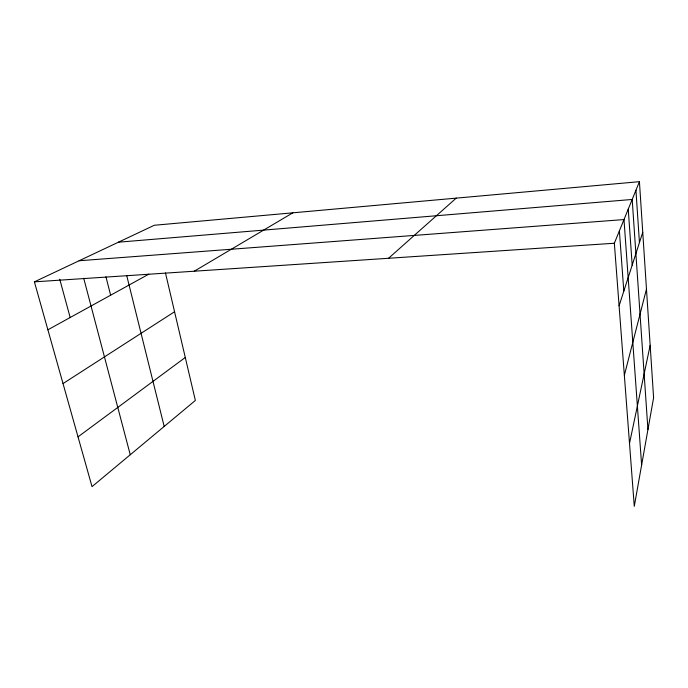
<?xml version="1.0" encoding="UTF-8"?>
<svg xmlns="http://www.w3.org/2000/svg" width="688" height="688" viewBox="0 0 688 688"><rect width="100%" height="100%" fill="white"/><g stroke="black" fill="none" stroke-linecap="round" stroke-linejoin="round"><path stroke-width="1.03" d="M629.511 443.399L650.16 345.299M624.351 375.313L646.471 289.089M619.088 305.825L642.747 232.312M639.427 181.675L653.6 397.75L634.276 506.325L614.35 243.242L639.427 181.675L154.293 225.268L34.4 281.856L92.029 486.64L195.358 400.45L165.464 272.921M388.557 258.275L456.204 198.135M78.019 436.863L185.287 357.476M63.021 383.577L174.563 311.741M194.248 271.21L292.839 212.816M47.893 329.793L148.832 274.142M118.431 242.193L632.186 199.46L647.941 429.553M79.103 260.752L623.99 219.567L641.62 465.079M34.4 281.856L614.35 243.242M59.744 279.233L70.167 317.512M83.712 278.236L130.256 454.751M105.926 276.774L110.639 295.204M126.79 275.854L164.183 426.457M619.381 230.901L623.818 291.144M628.247 209.118L632.177 265.172M635.936 190.232L639.444 242.572"/></g></svg>
